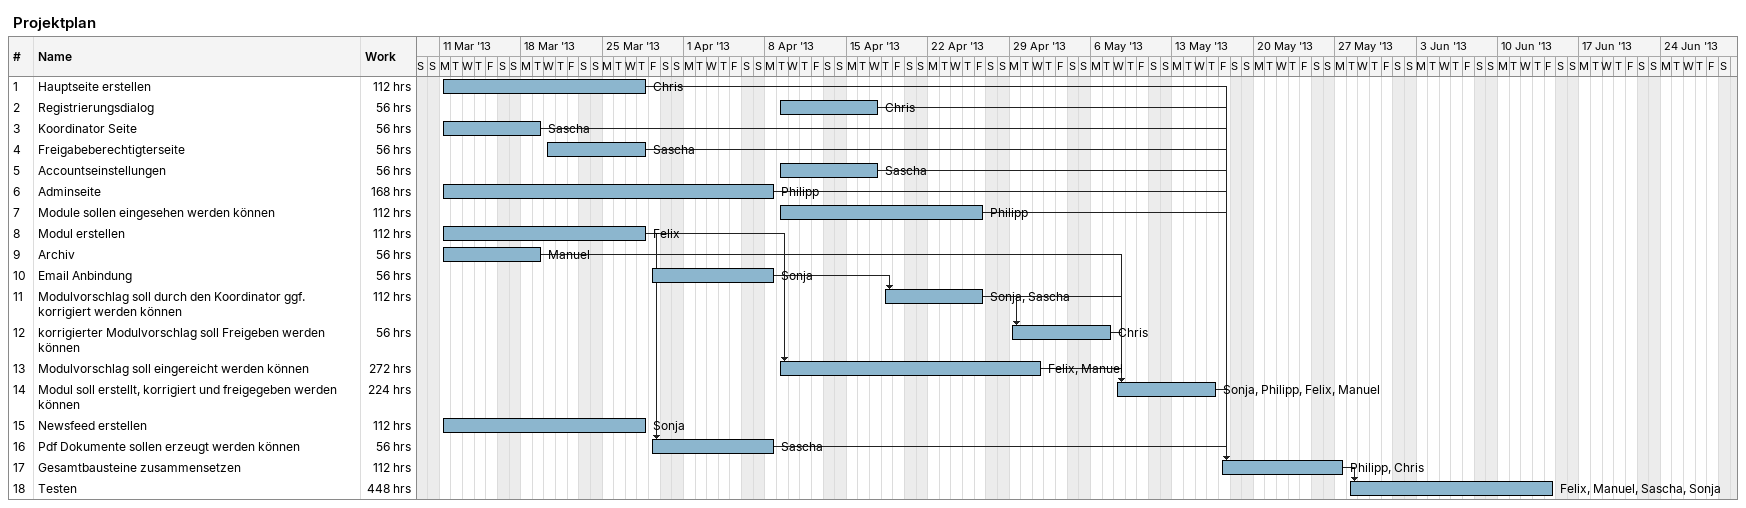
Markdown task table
Projektplan

| ID | Task | Start | Finish | Predecessors | Resources | Work (h) |
|---|---|---|---|---|---|---|
| 1 | Hauptseite erstellen | 2013-03-11 | 2013-03-28 |  | Chris | 112 |
| 2 | Registrierungsdialog | 2013-04-09 | 2013-04-17 |  | Chris | 56 |
| 3 | Koordinator Seite | 2013-03-11 | 2013-03-19 |  | Sascha | 56 |
| 4 | Freigabeberechtigterseite | 2013-03-20 | 2013-03-28 |  | Sascha | 56 |
| 5 | Accountseinstellungen | 2013-04-09 | 2013-04-17 |  | Sascha | 56 |
| 6 | Adminseite | 2013-03-11 | 2013-04-08 |  | Philipp | 168 |
| 7 | Module sollen eingesehen werden können | 2013-04-09 | 2013-04-26 |  | Philipp | 112 |
| 8 | Modul erstellen | 2013-03-11 | 2013-03-28 |  | Felix | 112 |
| 9 | Archiv | 2013-03-11 | 2013-03-19 |  | Manuel | 56 |
| 10 | Email Anbindung | 2013-03-29 | 2013-04-08 |  | Sonja | 56 |
| 11 | Modulvorschlag soll durch den Koordinator ggf. korrigiert werden können | 2013-04-18 | 2013-04-26 | 10 | Sonja, Sascha | 112 |
| 12 | korrigierter Modulvorschlag soll Freigeben werden können | 2013-04-29 | 2013-05-07 | 11 | Chris | 56 |
| 13 | Modulvorschlag soll eingereicht werden können | 2013-04-09 | 2013-05-01 | 9, 10, 8 | Felix, Manuel | 272 |
| 14 | Modul soll erstellt, korrigiert und freigegeben werden können | 2013-05-08 | 2013-05-16 | 9, 11, 12, 13 | Sonja, Philipp, Felix, Manuel | 224 |
| 15 | Newsfeed erstellen | 2013-03-11 | 2013-03-28 |  | Sonja | 112 |
| 16 | Pdf Dokumente sollen erzeugt werden können | 2013-03-29 | 2013-04-08 | 8 | Sascha | 56 |
| 17 | Gesamtbausteine zusammensetzen | 2013-05-17 | 2013-05-27 | 16, 14, 1, 2, 3, 4, 5, 6, 7 | Philipp, Chris | 112 |
| 18 | Testen | 2013-05-28 | 2013-06-14 | 17 | Felix, Manuel, Sascha, Sonja | 448 |
